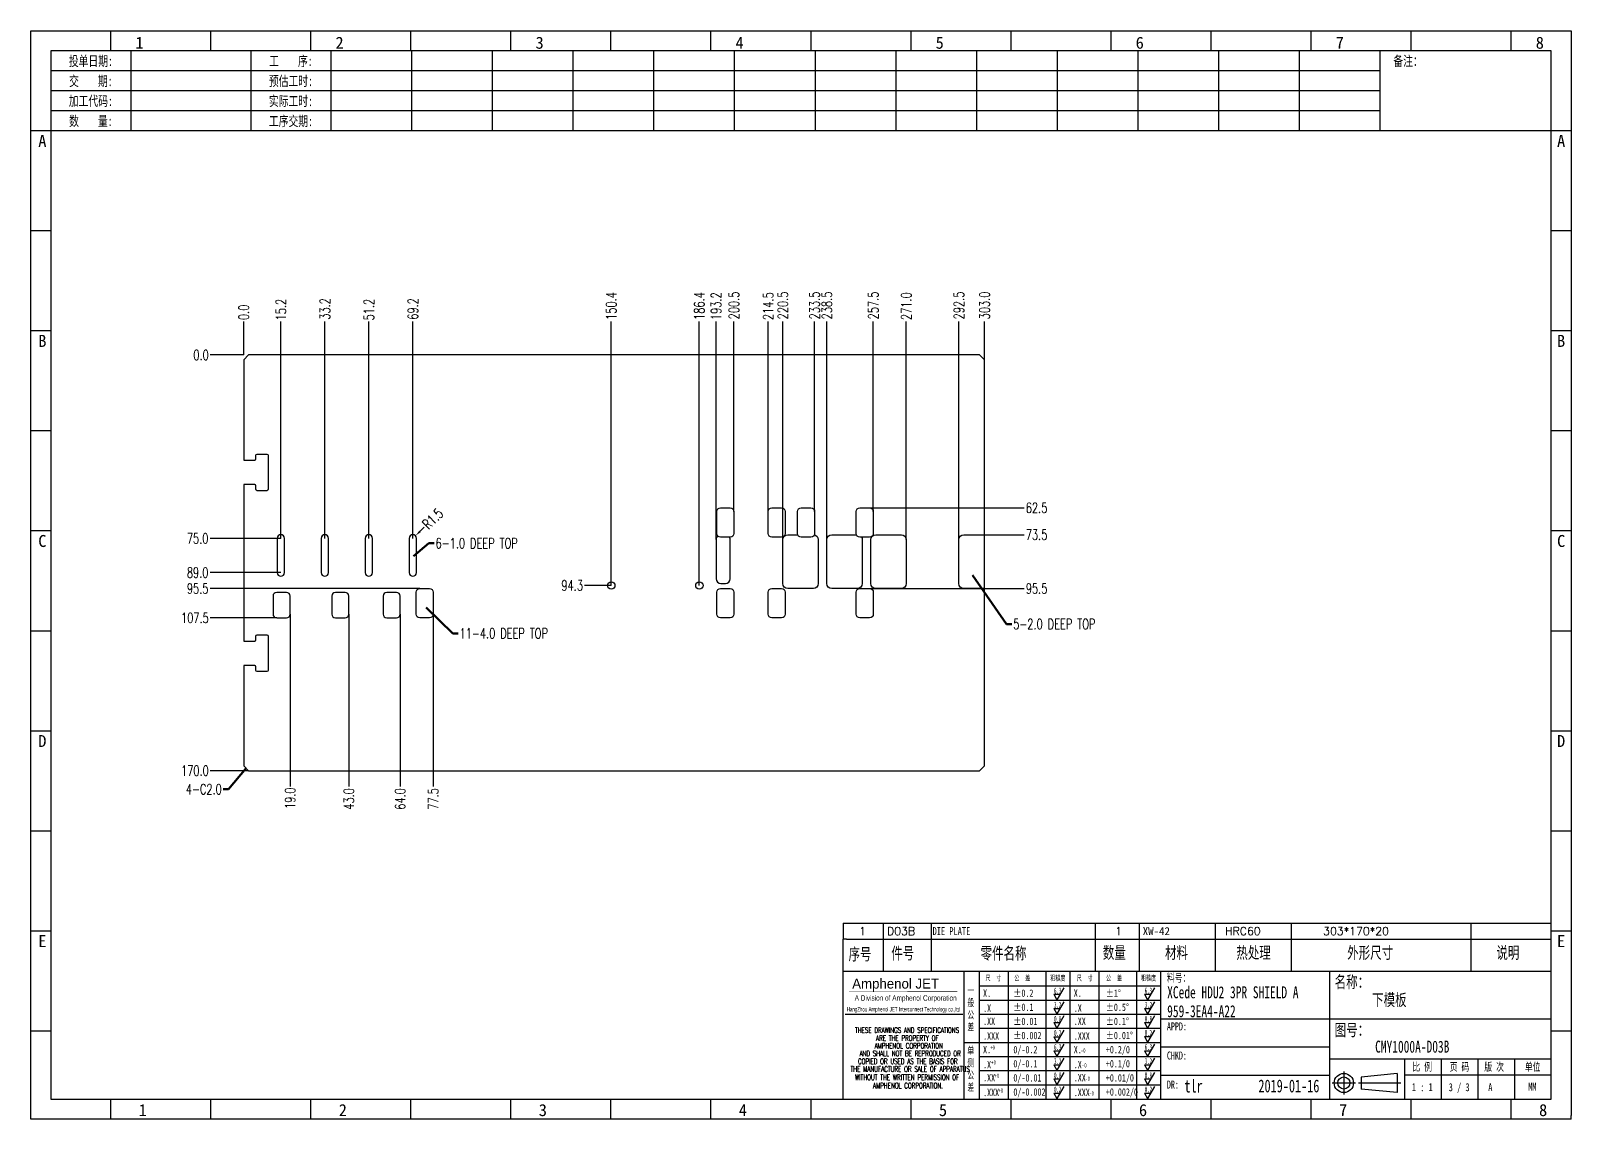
# Model space of a CAD drawing. Header units: millimetres. Extents: x -2852 to 5627, y -2271 to 1849.
# Drawn here: x 4347 to 4977, y -1737 to -1292 of the extents above; entities that cross this region are included whole.
import ezdxf
from ezdxf.enums import TextEntityAlignment as Align

# ---------------------------------------------------------------- set-up
doc = ezdxf.new("R2010")
doc.units = ezdxf.units.MM
doc.header["$PDSIZE"] = 3
for name, color, linetype in [('1', 7, 'Continuous'), ('41', 1, 'Continuous'), ('D031', 217, 'Continuous')]:
    doc.layers.add(name, color=color, linetype=linetype)
doc.styles.add('CH', font='仿宋_GB2312_0.ttf')
doc.styles.add('jet02', font='simplex.shx', dxfattribs={"width": 0.7})
doc.styles.add('SIMPLEX', font='SIMPLEX')
doc.styles.get("Standard").update_dxf_attribs({"font": '仿宋_GB2312_0.ttf', "width": 0.7})
doc.styles.add('TEXTSTYLE_1', font='TRIUMB.TTF')
doc.styles.add('TEXTSTYLE_2', font='TRIUM.TTF')
doc.styles.add('tk', font='', dxfattribs={"width": 0.7})
doc.styles.add('tk 2', font='仿宋_GB2312_0.ttf', dxfattribs={"width": 0.65})
doc.styles.add('tk 4', font='simplex.shx', dxfattribs={"width": 0.65, "bigfont": 'bigfont.shx'})
doc.styles.get('tk').set_extended_font_data('NSimSun')
doc.dimstyles.new('jet02', dxfattribs={"dimtxt": 3.5, "dimasz": 2.1, "dimexe": 1, "dimexo": 0, "dimgap": 0.5, "dimtad": 0, "dimtoh": 1, "dimdec": 3, "dimzin": 9, "dimdsep": 46, "dimtxsty": 'jet02', "dimcen": 0, "dimclrt": 256, "dimazin": 2, "dimtfac": 1, "dimtdec": 3, "dimtofl": 0, "dimtmove": 0, "dimatfit": 1, "dimfxl": 0, "dimarcsym": 0})

# ---------------------------------------------------------------- blocks, each defined once
blk = doc.blocks.new('A3-N')
at = {"layer": '1', "color": 1}
for p, q in [((0, 0), (0, 296.73)), ((0, 296.73), (420, 296.73)), ((21.82, 291.27), (21.82, 296.73)), ((49.09, 291.27), (49.09, 296.73)), ((76.36, 291.27), (76.36, 296.73)), ((103.64, 291.27), (103.64, 296.73)), ((103.64, 291.27), (103.64, 296.73)), ((103.64, 291.27), (103.64, 296.73)), ((130.91, 291.27), (130.91, 296.73)), ((158.18, 291.27), (158.18, 296.73)), ((185.45, 291.27), (185.45, 296.73)), ((212.73, 291.27), (212.73, 296.73)), ((240, 291.27), (240, 296.73)), ((267.27, 291.27), (267.27, 296.73)), ((294.55, 291.27), (294.55, 296.73)), ((321.82, 291.27), (321.82, 296.73)), ((349.09, 291.27), (349.09, 296.73)), ((376.36, 291.27), (376.36, 296.73)), ((403.64, 291.27), (403.64, 296.73)), ((420, 296.73), (420, 1)), ((5.45, 269.45), (0, 269.45)), ((420, 269.45), (414.55, 269.45)), ((5.45, 242.18), (0, 242.18)), ((420, 242.18), (414.55, 242.18)), ((5.45, 214.91), (0, 214.91)), ((420, 214.91), (414.55, 214.91)), ((5.45, 187.64), (0, 187.64)), ((420, 187.64), (414.55, 187.64)), ((5.45, 160.36), (0, 160.36)), ((420, 160.36), (414.55, 160.36)), ((5.45, 133.09), (0, 133.09)), ((420, 133.09), (414.55, 133.09)), ((5.45, 105.82), (0, 105.82)), ((420, 105.82), (414.55, 105.82)), ((5.45, 78.55), (0, 78.55)), ((420, 78.55), (414.55, 78.55)), ((5.45, 51.27), (0, 51.27)), ((420, 51.27), (414.55, 51.27)), ((222.45, 49.09), (221.45, 49.09)), ((221.45, 49.09), (221.45, 40.36)), ((222.45, 49.09), (414.55, 49.09)), ((232.36, 49.09), (232.36, 40.36)), ((245.45, 49.09), (245.45, 40.36)), ((290.18, 49.09), (290.18, 40.36)), ((302.18, 49.09), (302.18, 40.36)), ((322.91, 49.09), (322.91, 40.36)), ((343.64, 49.09), (343.64, 40.36)), ((392.73, 40.36), (392.73, 49.09)), ((258.55, 40.36), (258.55, 5.44)), ((266.45, 40.36), (266.45, 5.44)), ((276.78, 40.36), (276.78, 5.45)), ((291.18, 40.36), (291.18, 5.45)), ((301.51, 40.37), (301.51, 5.46)), ((308.01, 40.36), (308.01, 5.45)), ((354.09, 40.36), (354.09, 5.45)), ((308.01, 32.39), (258.55, 32.39)), ((308.01, 28.54), (258.55, 28.54)), ((414.55, 27.27), (308.01, 27.27)), ((5.45, 24), (0, 24)), ((308.01, 24.69), (258.55, 24.69)), ((420, 24), (414.55, 24)), ((308.01, 16.99), (258.55, 16.99)), ((354.09, 19.63), (308.01, 19.63)), ((308.01, 13.14), (258.55, 13.14)), ((414.55, 16.36), (354.09, 16.36)), ((374.55, 16.36), (374.55, 5.45)), ((384.55, 16.36), (384.55, 5.45)), ((394.55, 16.36), (394.55, 5.45)), ((404.55, 16.36), (404.55, 5.45)), ((308.01, 9.29), (258.55, 9.29)), ((308.01, 11.99), (354.09, 11.99)), ((372.51, 12.49), (362.69, 11.5)), ((362.69, 11.5), (362.69, 8.23)), ((372.51, 12.49), (372.51, 7.25)), ((414.55, 12), (374.55, 12)), ((21.82, 0), (21.82, 5.45)), ((49.09, 0), (49.09, 5.45)), ((76.36, 0), (76.36, 5.45)), ((103.64, 0), (103.64, 5.45)), ((130.91, 0), (130.91, 5.45)), ((158.18, 0), (158.18, 5.45)), ((185.45, 0), (185.45, 5.45)), ((212.73, 0), (212.73, 5.45)), ((240, 0), (240, 5.45)), ((267.27, 0), (267.27, 5.45)), ((294.55, 0), (294.55, 5.45)), ((321.82, 0), (321.82, 5.45)), ((349.09, 0), (349.09, 5.45)), ((372.51, 7.25), (362.69, 8.23)), ((376.36, 0), (376.36, 5.45)), ((403.64, 0), (403.64, 5.45)), ((1, 0), (0, 0)), ((420, 0), (1, 0)), ((420, 0), (420, 1))]:
    blk.add_line(p, q, dxfattribs=at)
at = {"layer": '1'}
for p, q in [((414.55, 278.18), (414.55, 284.73)), ((221.45, 40.36), (221.45, 5.45)), ((221.45, 40.36), (414.55, 40.36)), ((221.45, 40.36), (414.55, 40.36)), ((254.41, 40.36), (254.41, 5.45)), ((283.28, 40.36), (283.28, 5.45)), ((308.01, 36.24), (258.55, 36.24)), ((222.08, 28.67), (254.12, 28.67)), ((308.01, 20.84), (254.41, 20.84))]:
    blk.add_line(p, q, dxfattribs=at)
at = {"layer": '1', "color": 1, "ltscale": 0.05}
for p, q in [((278.93, 34.04), (279.79, 32.56)), ((278.93, 34.04), (280.65, 34.04)), ((281.68, 35.84), (279.79, 32.56)), ((303.66, 34.05), (304.52, 32.56)), ((303.66, 34.05), (305.38, 34.05)), ((306.41, 35.84), (304.52, 32.56)), ((278.93, 30.19), (279.79, 28.71)), ((278.93, 30.19), (280.65, 30.19)), ((281.68, 31.99), (279.79, 28.71)), ((303.66, 30.2), (305.38, 30.2)), ((303.66, 30.2), (304.52, 28.71)), ((306.41, 31.99), (304.52, 28.71)), ((278.93, 26.34), (279.79, 24.86)), ((278.93, 26.34), (280.65, 26.34)), ((281.68, 28.14), (279.79, 24.86)), ((303.66, 26.35), (304.52, 24.86)), ((303.66, 26.35), (305.38, 26.35)), ((306.41, 28.14), (304.52, 24.86)), ((278.93, 22.49), (280.65, 22.49)), ((278.93, 22.49), (279.79, 21.01)), ((281.68, 24.29), (279.79, 21.01)), ((303.66, 22.5), (305.38, 22.5)), ((303.66, 22.5), (304.52, 21.01)), ((306.41, 24.29), (304.52, 21.01)), ((278.93, 18.66), (279.79, 17.17)), ((278.93, 18.66), (280.65, 18.66)), ((281.68, 20.45), (279.79, 17.17)), ((303.66, 18.66), (304.52, 17.18)), ((303.66, 18.66), (305.38, 18.66)), ((306.41, 20.46), (304.52, 17.18)), ((278.93, 14.81), (280.65, 14.81)), ((278.93, 14.81), (279.79, 13.32)), ((281.68, 16.6), (279.79, 13.32)), ((281.68, 12.75), (279.79, 9.47)), ((303.66, 14.81), (305.38, 14.81)), ((303.66, 14.81), (304.52, 13.33)), ((306.41, 16.61), (304.52, 13.33)), ((306.41, 12.76), (304.52, 9.48)), ((278.93, 10.96), (279.79, 9.47)), ((278.93, 10.96), (280.65, 10.96)), ((281.68, 8.9), (279.79, 5.62)), ((303.66, 10.96), (304.52, 9.48)), ((303.66, 10.96), (305.38, 10.96)), ((306.41, 8.91), (304.52, 5.63)), ((278.93, 7.11), (279.79, 5.62)), ((278.93, 7.11), (280.65, 7.11)), ((303.66, 7.11), (305.38, 7.11)), ((303.66, 7.11), (304.52, 5.63))]:
    blk.add_line(p, q, dxfattribs=at)
at = {"layer": '1', "color": 1, "ltscale": 0.1}
for p, q in [((358.01, 13.02), (358.01, 6.71)), ((354.86, 9.87), (361.17, 9.87)), ((362.03, 9.87), (373.54, 9.87))]:
    blk.add_line(p, q, dxfattribs=at)
at = {"layer": '1'}
blk.add_lwpolyline([(221.45, 5.45), (414.55, 5.45), (414.55, 291.27), (5.45, 291.27), (5.45, 5.45), (414.55, 5.45)], dxfattribs=at)
at = {"layer": '1', "color": 7, "linetype": 'Continuous', "const_width": 0.123}
blk.add_lwpolyline([(223.11, 34.74), (252.6, 34.76)], dxfattribs=at)
at = {"layer": '1', "color": 1}
for radius in [2.62, 1.64]:
    blk.add_circle((358.01, 9.87), radius, dxfattribs=at)
at = {"layer": '41'}
for p, q in [((27.27, 291.27), (27.27, 269.45)), ((60, 291.27), (60, 269.45)), ((81.82, 291.27), (81.82, 269.45)), ((103.82, 291.27), (103.82, 269.45)), ((125.82, 291.27), (125.82, 269.45)), ((147.82, 291.27), (147.82, 269.45)), ((169.82, 291.27), (169.82, 269.45)), ((191.82, 291.27), (191.82, 269.45)), ((213.82, 291.27), (213.82, 269.45)), ((235.82, 291.27), (235.82, 269.45)), ((257.82, 291.27), (257.82, 269.45)), ((279.82, 291.27), (279.82, 269.45)), ((301.82, 291.27), (301.82, 269.45)), ((323.82, 291.27), (323.82, 269.45)), ((345.82, 291.27), (345.82, 269.45)), ((367.82, 291.27), (367.82, 269.45)), ((367.82, 285.82), (5.45, 285.82)), ((367.82, 280.36), (5.45, 280.36)), ((367.82, 274.91), (5.45, 274.91)), ((414.55, 269.45), (5.45, 269.45))]:
    blk.add_line(p, q, dxfattribs=at)
at = {"layer": '1', "color": 1}
for s, p in [('1', (29.64, 295.11)), ('2', (84.18, 295.11)), ('3', (138.73, 295.11)), ('4', (193.27, 295.11)), ('5', (247.82, 295.11)), ('6', (302.36, 295.11)), ('7', (356.91, 295.11)), ('8', (411.45, 295.11)), ('1', (30.53, 4.11)), ('2', (85.08, 4.11)), ('3', (139.62, 4.11)), ('4', (194.17, 4.11)), ('5', (248.72, 4.11)), ('6', (303.26, 4.11)), ('7', (357.81, 4.11)), ('8', (412.35, 4.11))]:
    blk.add_text(s, height=3.27, dxfattribs=at).set_placement(p, align=Align.TOP_CENTER)
at = {"layer": '1', "style": 'tk', "width": 0.7}
for s, p in [('投单日期:', (16.36, 288.55)), ('工    序:', (70.91, 288.55)), ('备注：', (375.51, 288.55)), ('交    期:', (16.36, 283.09)), ('预估工时:', (70.91, 283.09)), ('加工代码:', (16.36, 277.64)), ('实际工时:', (70.91, 277.64)), ('数    量:', (16.36, 272.18)), ('工序交期:', (70.91, 272.18))]:
    blk.add_text(s, height=2.727, dxfattribs=at).set_placement(p, align=Align.MIDDLE)
at = {"layer": '1', "color": 1}
for s, p in [('A', (2.04, 268.36)), ('B', (2.04, 213.82)), ('C', (2.04, 159.27)), ('D', (2.04, 104.73)), ('E', (2.04, 50.18))]:
    blk.add_text(s, height=3.27, dxfattribs=at).set_placement(p, align=Align.TOP_LEFT)
for s, p in [('A', (418.37, 268.36)), ('B', (418.37, 213.82)), ('C', (418.37, 159.27)), ('D', (418.37, 104.73)), ('E', (418.37, 50.18))]:
    blk.add_text(s, height=3.27, dxfattribs=at).set_placement(p, align=Align.TOP_RIGHT)
at = {"layer": '1', "color": 1, "style": 'tk 2', "width": 0.7}
for s, height, p in [('序号', 3.273, (222.96, 43.34)), ('件号', 3.273, (234.62, 43.61)), ('零件名称', 3.273, (258.97, 43.61)), ('数量', 3.273, (292.3, 43.78)), ('材料', 3.273, (309.27, 43.78)), ('热处理', 3.273, (328.71, 43.78)), ('外形尺寸', 3.273, (358.94, 43.78)), ('说明', 3.273, (399.61, 43.78)), ('料号：', 2.182, (309.77, 37.46)), ('名称：', 3.273, (355.52, 35.79)), ('图号：', 3.273, (355.52, 22.7)), ('比 例', 2.182, (376.69, 13.18)), ('页 码', 2.182, (386.85, 13.18)), ('版 次', 2.182, (396.31, 13.18)), ('单位', 2.182, (407.35, 13.18))]:
    blk.add_text(s, height=height, dxfattribs=at).set_placement(p)
at = {"layer": '1', "color": 7, "linetype": 'Continuous', "style": 'TEXTSTYLE_1'}
blk.add_text('Amphenol JET', height=2.7, dxfattribs=at).set_placement((223.96, 35.61))
at = {"layer": '1', "color": 7, "linetype": 'Continuous'}
for s, height, style, width, p in [('A Division of Amphenol Corporation', 1.5, 'TEXTSTYLE_2', 0.7, (224.64, 32.29)), ('HangZhou Amphenol JET Interconnect Technology co.,ltd ', 1.2, 'TEXTSTYLE_2', 0.6, (222.47, 29.36)), ('THESE DRAWINGS AND SPECIFICATIONS', 1.5, 'tk 4', 0.6, (224.73, 23.52)), ('ARE THE PROPERTY OF', 1.5, 'tk 4', 0.6, (230.45, 21.35)), ('AND SHALL NOT BE REPRODUCED OR', 1.5, 'tk 4', 0.6, (225.95, 17.17)), ('AMPHENOL CORPORATION', 1.5, 'tk 4', 0.6, (230.04, 19.27)), ('THE MANUFACTURE OR SALE OF APPARATUS', 1.5, 'tk 4', 0.6, (223.5, 12.92)), ('COPIED OR USED AS THE BASIS FOR', 1.5, 'tk 4', 0.6, (225.54, 15.02)), ('WITHOUT THE WRITTEN PERMISSION OF', 1.5, 'tk 4', 0.6, (224.73, 10.67)), ('AMPHENOL CORPORATION.', 1.5, 'tk 4', 0.6, (229.63, 8.4))]:
    blk.add_text(s, height=height, dxfattribs=dict(at, style=style, width=width)).set_placement(p)
at = {"layer": '1', "color": 1, "style": 'tk 2', "width": 0.7}
for s, p in [('X.', (259.64, 34.37)), ('%%P0.2', (267.9, 34.37)), ('X.', (284.37, 34.37)), ('%%P1%%D', (293.12, 34.37)), ('.X', (259.64, 30.28)), ('%%P0.1', (267.9, 30.52)), ('.X', (284.37, 30.28)), ('%%P0.5%%D', (293.12, 30.52)), ('.XX', (259.64, 26.71)), ('%%P0.01', (267.9, 26.67)), ('.XX', (284.37, 26.71)), ('%%P0.1%%D', (293.12, 26.67)), ('.XXX', (259.64, 22.68)), ('%%P0.002', (267.9, 22.82)), ('.XXX', (284.37, 22.68)), ('%%P0.01%%D', (293.12, 22.82)), ('X.', (259.64, 18.97)), ('0/-0.2', (267.9, 18.97)), ('X.', (284.37, 18.97)), ('+0.2/0', (293.12, 18.97)), ('.X', (259.64, 14.88)), ('0/-0.1', (267.9, 15.12)), ('.X', (284.37, 14.88)), ('+0.1/0', (293.12, 15.12)), ('.XX', (259.64, 11.31)), ('0/-0.01', (267.9, 11.27)), ('0/-0.002', (267.9, 7.42)), ('.XX', (284.37, 11.31)), ('+0.01/0', (293.12, 11.27)), ('+0.002/0', (293.12, 7.42)), ('.XXX', (259.64, 7.28)), ('.XXX', (284.37, 7.28))]:
    blk.add_text(s, height=2, dxfattribs=at).set_placement(p, align=Align.MIDDLE_LEFT)
at = {"layer": '1', "color": 1, "ltscale": 0.05, "style": 'tk 2', "width": 0.5}
for s, p in [('6.3', (279.01, 34.26)), ('6.3', (303.74, 34.27)), ('3.2', (279.01, 30.41)), ('3.2', (303.74, 30.42)), ('0.8', (279.01, 26.56)), ('0.8', (303.74, 26.57)), ('0.2', (279.01, 22.71)), ('0.2', (303.74, 22.72)), ('6.3', (279.01, 18.87)), ('6.3', (303.74, 18.88)), ('3.2', (279.01, 15.02)), ('0.8', (279.01, 11.17)), ('3.2', (303.74, 15.03)), ('0.8', (303.74, 11.18)), ('0.2', (279.01, 7.32)), ('0.2', (303.74, 7.33))]:
    blk.add_text(s, height=1.6, dxfattribs=at).set_placement(p)
at = {"layer": '1', "style": 'tk 2', "width": 0.7}
for s, p in [('APPD:', (309.77, 24.21)), ('CHKD:', (309.77, 16.27)), ('DR:', (309.77, 8.35))]:
    blk.add_text(s, height=2.182, dxfattribs=at).set_placement(p)
at = {"layer": '1', "color": 7, "style": 'tk 2', "width": 0.7}
blk.add_text('MM', height=2.182, dxfattribs=at).set_placement((408.31, 7.75))
at = {"layer": '1', "color": 1, "ltscale": 0.05, "char_height": 1.5, "width": 6.3627, "attachment_point": 1, "style": 'tk 2'}
for s, insert in [('尺  寸', (260.31, 39.25)), ('公  差', (268.17, 39.25)), ('粗糙度', (277.98, 39.25)), ('尺  寸', (285.2, 39.25)), ('公  差', (293.18, 39.25)), ('粗糙度', (302.71, 39.26))]:
    blk.add_mtext(s, dxfattribs=dict(at, insert=insert))
at = {"layer": '1', "ltscale": 0.05, "char_height": 2, "width": 2.5195, "attachment_point": 1, "style": 'tk 2'}
for s, insert in [('一般公差', (255.39, 36.11)), ('单侧公差', (255.39, 19.71))]:
    blk.add_mtext(s, dxfattribs=dict(at, insert=insert))
at = {"layer": '1', "color": 1, "ltscale": 0.05, "char_height": 1.2, "width": 5.1396, "attachment_point": 1, "line_spacing_factor": 0.8, "style": 'tk 2'}
for s, insert in [('+0', (261.58, 20.13)), ('-0', (286.31, 19.33)), ('+0', (261.88, 16.09)), ('-0', (286.61, 15.29)), ('+0', (262.79, 12.45)), ('+0', (263.87, 8.44)), ('-0', (287.51, 11.65)), ('-0', (288.59, 7.64))]:
    blk.add_mtext(s, dxfattribs=dict(at, insert=insert))
at = {"layer": '1', "style": 'tk 2', "width": 0.7}
for tag, p in [('PATR-NO1', (309.84, 32.96)), ('TITLE', (365.74, 30.9)), ('PATR-NO2', (309.84, 27.81)), ('DWG-NO:', (366.54, 18.14))]:
    blk.add_attdef(tag, p, '', height=3.27, dxfattribs=at)
at = {"layer": '1', "color": 1, "style": 'tk 2', "width": 0.7}
for tag, p in [('DRAW', (314.55, 7.27)), ('DATE', (334.72, 7.32))]:
    blk.add_attdef(tag, p, '', height=3.49, dxfattribs=at)
at = {"layer": '1', "style": 'tk 2', "width": 0.7}
for tag, p in [('SCALE', (376.55, 8.73)), ('SHEET', (386.6, 8.72)), ('REV', (397.38, 8.73))]:
    blk.add_attdef(tag, text='', height=2.18, dxfattribs=at).set_placement(p, align=Align.MIDDLE_LEFT)
blk = doc.blocks.new('FB3')
at = {"layer": '1', "color": 1}
for p, q in [((0, 4.36), (193.09, 4.36)), ((0, 4.36), (0, 0)), ((10.91, 4.36), (10.91, 0)), ((24, 4.36), (24, 0)), ((68.73, 4.36), (68.73, 0)), ((80.73, 4.36), (80.73, 0)), ((101.45, 4.36), (101.45, 0)), ((122.18, 4.36), (122.18, 0)), ((171.27, 0), (171.27, 4.36))]:
    blk.add_line(p, q, dxfattribs=at)
at = {"layer": '1'}
for tag, style, p in [('ITEM', 'SIMPLEX', (4.36, 2.18)), ('PARTNO', 'SIMPLEX', (12, 2.18)), ('QTY', 'SIMPLEX', (74.18, 2.18)), ('MATL', 'CH', (81.72, 2.18)), ('FINISH', 'SIMPLEX', (104.17, 2.18)), ('SPEC', 'SIMPLEX', (130.91, 2.18)), ('REMARK', 'SIMPLEX', (174.06, 2.18))]:
    blk.add_attdef(tag, text='', height=2.18, dxfattribs=dict(at, style=style)).set_placement(p, align=Align.MIDDLE_LEFT)
at = {"layer": '1', "style": 'tk', "width": 0.7}
blk.add_attdef('DIE', text='', height=2.18, dxfattribs=at).set_placement((24.43, 2.18), align=Align.MIDDLE_LEFT)
blk = doc.blocks.new('*D4945')
at = {"layer": '41', "ltscale": 0.05}
blk.add_line((1633.95, 1806.85), (1620.2, 1806.85), dxfattribs=at)
at = {"layer": 'Defpoints', "color": 0, "ltscale": 0.05}
for p in [(1620.2, 1806.85), (1633.95, 1806.85), (1633.95, 1806.85)]:
    blk.add_point(p, dxfattribs=at)
at = {"layer": '41', "ltscale": 0.05, "insert": (1616.52, 1806.85), "char_height": 4.2, "attachment_point": 5, "style": 'jet02'}
blk.add_mtext('0.0', dxfattribs=at)
blk = doc.blocks.new('*D4946')
at = {"layer": '41', "ltscale": 0.05}
blk.add_line((1635.95, 1636.85), (1620.2, 1636.85), dxfattribs=at)
at = {"layer": 'Defpoints', "color": 0, "ltscale": 0.05}
for p in [(1633.95, 1806.85), (1620.2, 1636.85), (1635.95, 1636.85)]:
    blk.add_point(p, dxfattribs=at)
at = {"layer": '41', "ltscale": 0.05, "insert": (1614, 1636.85), "char_height": 4.2, "attachment_point": 5, "style": 'jet02'}
blk.add_mtext('170.0', dxfattribs=at)
blk = doc.blocks.new('*D4947')
at = {"layer": '41', "ltscale": 0.05}
blk.add_line((1633.95, 1806.85), (1633.95, 1820.6), dxfattribs=at)
at = {"layer": 'Defpoints', "color": 0, "ltscale": 0.05}
for p in [(1633.95, 1820.6), (1633.95, 1806.85), (1633.95, 1806.85)]:
    blk.add_point(p, dxfattribs=at)
at = {"layer": '41', "ltscale": 0.05, "insert": (1633.95, 1824.28), "char_height": 4.2, "attachment_point": 5, "rotation": 90, "style": 'jet02'}
blk.add_mtext('0.0', dxfattribs=at)
blk = doc.blocks.new('*D4948')
at = {"layer": '41', "ltscale": 0.05}
blk.add_line((1936.95, 1804.85), (1936.95, 1820.6), dxfattribs=at)
at = {"layer": 'Defpoints', "color": 0, "ltscale": 0.05}
for p in [(1936.95, 1820.6), (1633.95, 1806.85), (1936.95, 1804.85)]:
    blk.add_point(p, dxfattribs=at)
at = {"layer": '41', "ltscale": 0.05, "insert": (1936.95, 1827.08), "char_height": 4.2, "attachment_point": 5, "rotation": 90, "style": 'jet02'}
blk.add_mtext('303.0', dxfattribs=at)
blk = doc.blocks.new('*D4949')
at = {"layer": '41', "ltscale": 0.05}
blk.add_line((1649.15, 1731.85), (1649.15, 1820.6), dxfattribs=at)
at = {"layer": 'Defpoints', "color": 0, "ltscale": 0.05}
for p in [(1649.15, 1820.6), (1633.95, 1806.85), (1649.15, 1731.85)]:
    blk.add_point(p, dxfattribs=at)
at = {"layer": '41', "ltscale": 0.05, "insert": (1649.15, 1825.4), "char_height": 4.2, "attachment_point": 5, "rotation": 90, "style": 'jet02'}
blk.add_mtext('15.2', dxfattribs=at)
blk = doc.blocks.new('*D4950')
at = {"layer": '41', "ltscale": 0.05}
blk.add_line((1667.15, 1731.85), (1667.15, 1820.6), dxfattribs=at)
at = {"layer": 'Defpoints', "color": 0, "ltscale": 0.05}
for p in [(1667.15, 1820.6), (1633.95, 1806.85), (1667.15, 1731.85)]:
    blk.add_point(p, dxfattribs=at)
at = {"layer": '41', "ltscale": 0.05, "insert": (1667.15, 1825.68), "char_height": 4.2, "attachment_point": 5, "rotation": 90, "style": 'jet02'}
blk.add_mtext('33.2', dxfattribs=at)
blk = doc.blocks.new('*D4951')
at = {"layer": '41', "ltscale": 0.05}
blk.add_line((1685.15, 1731.85), (1685.15, 1820.6), dxfattribs=at)
at = {"layer": 'Defpoints', "color": 0, "ltscale": 0.05}
for p in [(1685.15, 1820.6), (1633.95, 1806.85), (1685.15, 1731.85)]:
    blk.add_point(p, dxfattribs=at)
at = {"layer": '41', "ltscale": 0.05, "insert": (1685.15, 1825.4), "char_height": 4.2, "attachment_point": 5, "rotation": 90, "style": 'jet02'}
blk.add_mtext('51.2', dxfattribs=at)
blk = doc.blocks.new('*D4952')
at = {"layer": '41', "ltscale": 0.05}
blk.add_line((1703.15, 1731.85), (1703.15, 1820.6), dxfattribs=at)
at = {"layer": 'Defpoints', "color": 0, "ltscale": 0.05}
for p in [(1703.15, 1820.6), (1633.95, 1806.85), (1703.15, 1731.85)]:
    blk.add_point(p, dxfattribs=at)
at = {"layer": '41', "ltscale": 0.05, "insert": (1703.15, 1825.68), "char_height": 4.2, "attachment_point": 5, "rotation": 90, "style": 'jet02'}
blk.add_mtext('69.2', dxfattribs=at)
blk = doc.blocks.new('*D4953')
at = {"layer": '41', "ltscale": 0.05}
blk.add_line((1784.3, 1712.6), (1784.3, 1820.6), dxfattribs=at)
at = {"layer": 'Defpoints', "color": 0, "ltscale": 0.05}
for p in [(1784.3, 1820.6), (1633.95, 1806.85), (1784.3, 1712.6)]:
    blk.add_point(p, dxfattribs=at)
at = {"layer": '41', "ltscale": 0.05, "insert": (1784.3, 1826.87), "char_height": 4.2, "attachment_point": 5, "rotation": 90, "style": 'jet02'}
blk.add_mtext('150.4', dxfattribs=at)
blk = doc.blocks.new('*D4954')
at = {"layer": '41', "ltscale": 0.05}
blk.add_line((1820.3, 1712.6), (1820.3, 1820.6), dxfattribs=at)
at = {"layer": 'Defpoints', "color": 0, "ltscale": 0.05}
for p in [(1820.3, 1820.6), (1633.95, 1806.85), (1820.3, 1712.6)]:
    blk.add_point(p, dxfattribs=at)
at = {"layer": '41', "ltscale": 0.05, "insert": (1820.3, 1826.87), "char_height": 4.2, "attachment_point": 5, "rotation": 90, "style": 'jet02'}
blk.add_mtext('186.4', dxfattribs=at)
blk = doc.blocks.new('*D4955')
at = {"layer": '41', "ltscale": 0.05}
blk.add_line((1834.45, 1742.85), (1834.45, 1820.6), dxfattribs=at)
at = {"layer": 'Defpoints', "color": 0, "ltscale": 0.05}
for p in [(1834.45, 1820.6), (1633.95, 1806.85), (1834.45, 1742.85)]:
    blk.add_point(p, dxfattribs=at)
at = {"layer": '41', "ltscale": 0.05, "insert": (1834.45, 1827.08), "char_height": 4.2, "attachment_point": 5, "rotation": 90, "style": 'jet02'}
blk.add_mtext('200.5', dxfattribs=at)
blk = doc.blocks.new('*D4956')
at = {"layer": '41', "ltscale": 0.05}
blk.add_line((1848.45, 1742.85), (1848.45, 1820.6), dxfattribs=at)
at = {"layer": 'Defpoints', "color": 0, "ltscale": 0.05}
for p in [(1848.45, 1820.6), (1633.95, 1806.85), (1848.45, 1742.85)]:
    blk.add_point(p, dxfattribs=at)
at = {"layer": '41', "ltscale": 0.05, "insert": (1848.45, 1826.8), "char_height": 4.2, "attachment_point": 5, "rotation": 90, "style": 'jet02'}
blk.add_mtext('214.5', dxfattribs=at)
blk = doc.blocks.new('*D4957')
at = {"layer": '41', "ltscale": 0.05}
blk.add_line((1867.45, 1742.85), (1867.45, 1820.6), dxfattribs=at)
at = {"layer": 'Defpoints', "color": 0, "ltscale": 0.05}
for p in [(1867.45, 1820.6), (1633.95, 1806.85), (1867.45, 1742.85)]:
    blk.add_point(p, dxfattribs=at)
at = {"layer": '41', "ltscale": 0.05, "insert": (1867.45, 1827.08), "char_height": 4.2, "attachment_point": 5, "rotation": 90, "style": 'jet02'}
blk.add_mtext('233.5', dxfattribs=at)
blk = doc.blocks.new('*D4958')
at = {"layer": '41', "ltscale": 0.05}
blk.add_line((1891.45, 1742.85), (1891.45, 1820.6), dxfattribs=at)
at = {"layer": 'Defpoints', "color": 0, "ltscale": 0.05}
for p in [(1891.45, 1820.6), (1633.95, 1806.85), (1891.45, 1742.85)]:
    blk.add_point(p, dxfattribs=at)
at = {"layer": '41', "ltscale": 0.05, "insert": (1891.45, 1827.08), "char_height": 4.2, "attachment_point": 5, "rotation": 90, "style": 'jet02'}
blk.add_mtext('257.5', dxfattribs=at)
blk = doc.blocks.new('*D4959')
at = {"layer": '41', "ltscale": 0.05}
blk.add_line((1926.45, 1731.35), (1926.45, 1820.6), dxfattribs=at)
at = {"layer": 'Defpoints', "color": 0, "ltscale": 0.05}
for p in [(1926.45, 1820.6), (1633.95, 1806.85), (1926.45, 1731.35)]:
    blk.add_point(p, dxfattribs=at)
at = {"layer": '41', "ltscale": 0.05, "insert": (1926.45, 1827.08), "char_height": 4.2, "attachment_point": 5, "rotation": 90, "style": 'jet02'}
blk.add_mtext('292.5', dxfattribs=at)
blk = doc.blocks.new('*D4960')
at = {"layer": '41', "ltscale": 0.05}
blk.add_line((1904.95, 1731.35), (1904.95, 1820.6), dxfattribs=at)
at = {"layer": 'Defpoints', "color": 0, "ltscale": 0.05}
for p in [(1904.95, 1820.6), (1633.95, 1806.85), (1904.95, 1731.35)]:
    blk.add_point(p, dxfattribs=at)
at = {"layer": '41', "ltscale": 0.05, "insert": (1904.95, 1826.8), "char_height": 4.2, "attachment_point": 5, "rotation": 90, "style": 'jet02'}
blk.add_mtext('271.0', dxfattribs=at)
blk = doc.blocks.new('*D4961')
at = {"layer": '41', "ltscale": 0.05}
blk.add_line((1872.45, 1731.35), (1872.45, 1820.6), dxfattribs=at)
at = {"layer": 'Defpoints', "color": 0, "ltscale": 0.05}
for p in [(1872.45, 1820.6), (1633.95, 1806.85), (1872.45, 1731.35)]:
    blk.add_point(p, dxfattribs=at)
at = {"layer": '41', "ltscale": 0.05, "insert": (1872.45, 1827.08), "char_height": 4.2, "attachment_point": 5, "rotation": 90, "style": 'jet02'}
blk.add_mtext('238.5', dxfattribs=at)
blk = doc.blocks.new('*D4962')
at = {"layer": '41', "ltscale": 0.05}
blk.add_line((1854.45, 1731.35), (1854.45, 1820.6), dxfattribs=at)
at = {"layer": 'Defpoints', "color": 0, "ltscale": 0.05}
for p in [(1854.45, 1820.6), (1633.95, 1806.85), (1854.45, 1731.35)]:
    blk.add_point(p, dxfattribs=at)
at = {"layer": '41', "ltscale": 0.05, "insert": (1854.45, 1827.08), "char_height": 4.2, "attachment_point": 5, "rotation": 90, "style": 'jet02'}
blk.add_mtext('220.5', dxfattribs=at)
blk = doc.blocks.new('*D4963')
at = {"layer": '41', "ltscale": 0.05}
blk.add_line((1827.15, 1731.35), (1827.15, 1820.6), dxfattribs=at)
at = {"layer": 'Defpoints', "color": 0, "ltscale": 0.05}
for p in [(1827.15, 1820.6), (1633.95, 1806.85), (1827.15, 1731.35)]:
    blk.add_point(p, dxfattribs=at)
at = {"layer": '41', "ltscale": 0.05, "insert": (1827.15, 1826.8), "char_height": 4.2, "attachment_point": 5, "rotation": 90, "style": 'jet02'}
blk.add_mtext('193.2', dxfattribs=at)
blk = doc.blocks.new('*D4964')
at = {"layer": '41', "ltscale": 0.05}
blk.add_line((1652.95, 1700.85), (1652.95, 1630.38), dxfattribs=at)
at = {"layer": 'Defpoints', "color": 0, "ltscale": 0.05}
for p in [(1633.95, 1806.85), (1652.95, 1700.85), (1652.95, 1630.38)]:
    blk.add_point(p, dxfattribs=at)
at = {"layer": '41', "ltscale": 0.05, "insert": (1652.95, 1625.58), "char_height": 4.2, "attachment_point": 5, "rotation": 90, "style": 'jet02'}
blk.add_mtext('19.0', dxfattribs=at)
blk = doc.blocks.new('*D4965')
at = {"layer": '41', "ltscale": 0.05}
blk.add_line((1676.95, 1700.85), (1676.95, 1630.38), dxfattribs=at)
at = {"layer": 'Defpoints', "color": 0, "ltscale": 0.05}
for p in [(1633.95, 1806.85), (1676.95, 1700.85), (1676.95, 1630.38)]:
    blk.add_point(p, dxfattribs=at)
at = {"layer": '41', "ltscale": 0.05, "insert": (1676.95, 1625.3), "char_height": 4.2, "attachment_point": 5, "rotation": 90, "style": 'jet02'}
blk.add_mtext('43.0', dxfattribs=at)
blk = doc.blocks.new('*D4966')
at = {"layer": '41', "ltscale": 0.05}
blk.add_line((1697.95, 1700.85), (1697.95, 1630.38), dxfattribs=at)
at = {"layer": 'Defpoints', "color": 0, "ltscale": 0.05}
for p in [(1633.95, 1806.85), (1697.95, 1700.85), (1697.95, 1630.38)]:
    blk.add_point(p, dxfattribs=at)
at = {"layer": '41', "ltscale": 0.05, "insert": (1697.95, 1625.3), "char_height": 4.2, "attachment_point": 5, "rotation": 90, "style": 'jet02'}
blk.add_mtext('64.0', dxfattribs=at)
blk = doc.blocks.new('*D4967')
at = {"layer": '41', "ltscale": 0.05}
blk.add_line((1711.45, 1700.85), (1711.45, 1630.38), dxfattribs=at)
at = {"layer": 'Defpoints', "color": 0, "ltscale": 0.05}
for p in [(1633.95, 1806.85), (1711.45, 1700.85), (1711.45, 1630.38)]:
    blk.add_point(p, dxfattribs=at)
at = {"layer": '41', "ltscale": 0.05, "insert": (1711.45, 1625.3), "char_height": 4.2, "attachment_point": 5, "rotation": 90, "style": 'jet02'}
blk.add_mtext('77.5', dxfattribs=at)
blk = doc.blocks.new('*D4968')
at = {"layer": '41', "ltscale": 0.05}
blk.add_line((1706.02, 1734.67), (1707.82, 1736.44), dxfattribs=at)
blk.add_solid([(1705.72, 1734.97), (1706.31, 1734.37), (1704.22, 1732.91)], dxfattribs=at)
at = {"layer": 'Defpoints', "color": 0, "ltscale": 0.05}
for p in [(1704.22, 1732.91), (1703.15, 1731.85)]:
    blk.add_point(p, dxfattribs=at)
at = {"layer": '41', "ltscale": 0.05, "insert": (1711.29, 1739.86), "char_height": 4.2, "attachment_point": 5, "rotation": 44.54084, "style": 'jet02'}
blk.add_mtext('R1.5', dxfattribs=at)
blk = doc.blocks.new('*D4969')
at = {"layer": '41', "ltscale": 0.05}
blk.add_line((1649.15, 1731.85), (1620.2, 1731.85), dxfattribs=at)
at = {"layer": 'Defpoints', "color": 0, "ltscale": 0.05}
for p in [(1633.95, 1806.85), (1620.2, 1731.85), (1649.15, 1731.85)]:
    blk.add_point(p, dxfattribs=at)
at = {"layer": '41', "ltscale": 0.05, "insert": (1615.12, 1731.85), "char_height": 4.2, "attachment_point": 5, "style": 'jet02'}
blk.add_mtext('75.0', dxfattribs=at)
blk = doc.blocks.new('*D4970')
at = {"layer": '41', "ltscale": 0.05}
blk.add_line((1647.45, 1699.35), (1620.2, 1699.35), dxfattribs=at)
at = {"layer": 'Defpoints', "color": 0, "ltscale": 0.05}
for p in [(1633.95, 1806.85), (1620.2, 1699.35), (1647.45, 1699.35)]:
    blk.add_point(p, dxfattribs=at)
at = {"layer": '41', "ltscale": 0.05, "insert": (1614, 1699.35), "char_height": 4.2, "attachment_point": 5, "style": 'jet02'}
blk.add_mtext('107.5', dxfattribs=at)
blk = doc.blocks.new('*D4971')
at = {"layer": '41', "ltscale": 0.05}
blk.add_line((1705.95, 1711.35), (1620.2, 1711.35), dxfattribs=at)
at = {"layer": 'Defpoints', "color": 0, "ltscale": 0.05}
for p in [(1633.95, 1806.85), (1620.2, 1711.35), (1705.95, 1711.35)]:
    blk.add_point(p, dxfattribs=at)
at = {"layer": '41', "ltscale": 0.05, "insert": (1615.12, 1711.35), "char_height": 4.2, "attachment_point": 5, "style": 'jet02'}
blk.add_mtext('95.5', dxfattribs=at)
blk = doc.blocks.new('*D4972')
at = {"layer": '41', "ltscale": 0.05}
blk.add_line((1649.15, 1717.85), (1620.2, 1717.85), dxfattribs=at)
at = {"layer": 'Defpoints', "color": 0, "ltscale": 0.05}
for p in [(1633.95, 1806.85), (1620.2, 1717.85), (1649.15, 1717.85)]:
    blk.add_point(p, dxfattribs=at)
at = {"layer": '41', "ltscale": 0.05, "insert": (1615.12, 1717.85), "char_height": 4.2, "attachment_point": 5, "style": 'jet02'}
blk.add_mtext('89.0', dxfattribs=at)
blk = doc.blocks.new('*D4973')
at = {"layer": '41', "ltscale": 0.05}
blk.add_line((1784.3, 1712.6), (1773.38, 1712.6), dxfattribs=at)
at = {"layer": 'Defpoints', "color": 0, "ltscale": 0.05}
for p in [(1633.95, 1806.85), (1773.38, 1712.6), (1784.3, 1712.6)]:
    blk.add_point(p, dxfattribs=at)
at = {"layer": '41', "ltscale": 0.05, "insert": (1768.3, 1712.6), "char_height": 4.2, "attachment_point": 5, "style": 'jet02'}
blk.add_mtext('94.3', dxfattribs=at)
blk = doc.blocks.new('*D4974')
at = {"layer": '41', "ltscale": 0.05}
blk.add_line((1889.95, 1744.35), (1953.14, 1744.35), dxfattribs=at)
at = {"layer": 'Defpoints', "color": 0, "ltscale": 0.05}
for p in [(1633.95, 1806.85), (1889.95, 1744.35), (1953.14, 1744.35)]:
    blk.add_point(p, dxfattribs=at)
at = {"layer": '41', "ltscale": 0.05, "insert": (1958.22, 1744.35), "char_height": 4.2, "attachment_point": 5, "style": 'jet02'}
blk.add_mtext('62.5', dxfattribs=at)
blk = doc.blocks.new('*D4975')
at = {"layer": '41', "ltscale": 0.05}
blk.add_line((1936.95, 1733.35), (1953.14, 1733.35), dxfattribs=at)
at = {"layer": 'Defpoints', "color": 0, "ltscale": 0.05}
for p in [(1633.95, 1806.85), (1936.95, 1733.35), (1953.14, 1733.35)]:
    blk.add_point(p, dxfattribs=at)
at = {"layer": '41', "ltscale": 0.05, "insert": (1958.22, 1733.35), "char_height": 4.2, "attachment_point": 5, "style": 'jet02'}
blk.add_mtext('73.5', dxfattribs=at)
blk = doc.blocks.new('*D4976')
at = {"layer": '41', "ltscale": 0.05}
blk.add_line((1889.95, 1711.35), (1953.14, 1711.35), dxfattribs=at)
at = {"layer": 'Defpoints', "color": 0, "ltscale": 0.05}
for p in [(1633.95, 1806.85), (1889.95, 1711.35), (1953.14, 1711.35)]:
    blk.add_point(p, dxfattribs=at)
at = {"layer": '41', "ltscale": 0.05, "insert": (1958.22, 1711.35), "char_height": 4.2, "attachment_point": 5, "style": 'jet02'}
blk.add_mtext('95.5', dxfattribs=at)

msp = doc.modelspace()

# ---------------------------------------------------------------- linework, layer by layer
at = {"layer": '1', "ltscale": 0.05}
msp.add_lwpolyline([(4433.809, -1541.1608), (4438.309, -1541.1608, 0.41421356), (4438.809, -1540.6608), (4438.809, -1539.1608, -0.41421356), (4439.309, -1538.6608), (4443.309, -1538.6608, -0.41421356), (4443.809, -1539.1608), (4443.809, -1553.1608, -0.41421356), (4443.309, -1553.6608), (4439.309, -1553.6608, -0.41421356), (4438.809, -1553.1608), (4438.809, -1551.6608, 0.41421356), (4438.309, -1551.1608), (4433.809, -1551.1608), (4433.809, -1551.1608), (4433.809, -1592.1608), (4435.809, -1594.1608), (4734.809, -1594.1608), (4736.809, -1592.1608), (4736.809, -1426.1608), (4734.809, -1424.1608), (4435.809, -1424.1608), (4433.809, -1426.1608), (4433.809, -1467.1608), (4433.809, -1467.1608), (4438.309, -1467.1608, 0.41421356), (4438.809, -1466.6608), (4438.809, -1465.1608, -0.41421356), (4439.309, -1464.6608), (4443.309, -1464.6608, -0.41421356), (4443.809, -1465.1608), (4443.809, -1479.1608, -0.41421356), (4443.309, -1479.6608), (4439.309, -1479.6608, -0.41421356), (4438.809, -1479.1608), (4438.809, -1477.6608, 0.41421356), (4438.309, -1477.1608), (4433.809, -1477.1608)], format="xyb", close=True, dxfattribs=at)
at = {"layer": 'D031'}
for points in [[(4627.309, -1497.1608), (4627.309, -1488.1608, -0.41421356), (4628.809, -1486.6608), (4632.809, -1486.6608, -0.41421356), (4634.309, -1488.1608), (4634.309, -1497.1608, -0.41421356), (4632.809, -1498.6608), (4628.809, -1498.6608, -0.41421356)], [(4648.309, -1497.1608), (4648.309, -1488.1608, -0.41421356), (4649.809, -1486.6608), (4653.809, -1486.6608, -0.41421356), (4655.309, -1488.1608), (4655.309, -1497.1608, -0.41421356), (4653.809, -1498.6608), (4649.809, -1498.6608, -0.41421356)], [(4660.309, -1497.1608), (4660.309, -1488.1608, -0.41421356), (4661.809, -1486.6608), (4665.809, -1486.6608, -0.41421356), (4667.309, -1488.1608), (4667.309, -1497.1608, -0.41421356), (4665.809, -1498.6608), (4661.809, -1498.6608, -0.41421356)], [(4684.309, -1497.1608), (4684.309, -1488.1608, -0.41421356), (4685.809, -1486.6608), (4689.809, -1486.6608, -0.41421356), (4691.309, -1488.1608), (4691.309, -1497.1608, -0.41421356), (4689.809, -1498.6608), (4685.809, -1498.6608, -0.41421356)], [(4445.809, -1522.7608), (4445.809, -1530.1608, 0.41421356), (4447.309, -1531.6608), (4451.309, -1531.6608, 0.41421356), (4452.809, -1530.1608), (4452.809, -1522.7608, 0.41421356), (4451.309, -1521.2608), (4447.309, -1521.2608, 0.41421356)], [(4469.809, -1522.7608), (4469.809, -1530.1608, 0.41421356), (4471.309, -1531.6608), (4475.309, -1531.6608, 0.41421356), (4476.809, -1530.1608), (4476.809, -1522.7608, 0.41421356), (4475.309, -1521.2608), (4471.309, -1521.2608, 0.41421356)], [(4490.809, -1522.7608), (4490.809, -1530.1608, 0.41421356), (4492.309, -1531.6608), (4496.309, -1531.6608, 0.41421356), (4497.809, -1530.1608), (4497.809, -1522.7608, 0.41421356), (4496.309, -1521.2608), (4492.309, -1521.2608, 0.41421356)], [(4511.309, -1521.1608), (4511.309, -1530.1608, -0.41421356), (4509.809, -1531.6608), (4505.809, -1531.6608, -0.41421356), (4504.309, -1530.1608), (4504.309, -1521.1608, -0.41421356), (4505.809, -1519.6608), (4509.809, -1519.6608, -0.41421356)], [(4634.309, -1521.1608), (4634.309, -1530.1608, -0.41421356), (4632.809, -1531.6608), (4628.809, -1531.6608, -0.41421356), (4627.309, -1530.1608), (4627.309, -1521.1608, -0.41421356), (4628.809, -1519.6608), (4632.809, -1519.6608, -0.41421356)], [(4655.309, -1521.1608), (4655.309, -1530.1608, -0.41421356), (4653.809, -1531.6608), (4649.809, -1531.6608, -0.41421356), (4648.309, -1530.1608), (4648.309, -1521.1608, -0.41421356), (4649.809, -1519.6608), (4653.809, -1519.6608, -0.41421356)], [(4691.309, -1521.1608), (4691.309, -1530.1608, -0.41421356), (4689.809, -1531.6608), (4685.809, -1531.6608, -0.41421356), (4684.309, -1530.1608), (4684.309, -1521.1608, -0.41421356), (4685.809, -1519.6608), (4689.809, -1519.6608, -0.41421356)]]:
    msp.add_lwpolyline(points, format="xyb", close=True, dxfattribs=at)
at = {"layer": 'D031', "color": 3, "ltscale": 0.05}
for points in [[(4450.509, -1513.1608), (4450.509, -1499.1608, 1), (4447.509, -1499.1608), (4447.509, -1513.1608, 1)], [(4468.509, -1513.1608), (4468.509, -1499.1608, 1), (4465.509, -1499.1608), (4465.509, -1513.1608, 1)], [(4486.509, -1513.1608), (4486.509, -1499.1608, 1), (4483.509, -1499.1608), (4483.509, -1513.1608, 1)], [(4504.509, -1513.1608), (4504.509, -1499.1608, 1), (4501.509, -1499.1608), (4501.509, -1513.1608, 1)]]:
    msp.add_lwpolyline(points, format="xyb", close=True, dxfattribs=at)
at = {"layer": 'D031', "color": 2}
msp.add_lwpolyline([(4627.6888, -1498.1585, 0.21572294), (4627.009, -1499.6608), (4627.009, -1515.6608, 0.41421356), (4629.009, -1517.6608), (4630.809, -1517.6608, 0.41421356), (4632.809, -1515.6608), (4632.809, -1499.6608, 0.1316525), (4632.5411, -1498.6608, 0.1316525)], format="xyb", dxfattribs=at)
at = {"layer": 'D031', "color": 2, "ltscale": 0.05}
for points in [[(4667.2083, -1497.7011, -0.35649114), (4668.809, -1499.6608), (4668.809, -1517.6608, -0.41421356), (4666.809, -1519.6608), (4656.309, -1519.6608, -0.41421356), (4654.309, -1517.6608), (4654.309, -1499.6608, -0.41421356), (4656.309, -1497.6608), (4660.3948, -1497.6608)], [(4686.5411, -1498.6608, -0.1316525), (4686.809, -1499.6608), (4686.809, -1517.6608, -0.41421356), (4684.809, -1519.6608), (4674.309, -1519.6608, -0.41421356), (4672.309, -1517.6608), (4672.309, -1499.6608, -0.41421356), (4674.309, -1497.6608), (4684.3948, -1497.6608)], [(4736.809, -1519.6608), (4728.309, -1519.6608, -0.41421356), (4726.309, -1517.6608), (4726.309, -1499.6608, -0.41421356), (4728.309, -1497.6608), (4736.809, -1497.6608)]]:
    msp.add_lwpolyline(points, format="xyb", dxfattribs=at)
msp.add_lwpolyline([(4692.309, -1497.6608), (4702.809, -1497.6608, -0.41421356), (4704.809, -1499.6608), (4704.809, -1517.6608, -0.41421356), (4702.809, -1519.6608), (4692.309, -1519.6608, -0.41421356), (4690.309, -1517.6608), (4690.309, -1499.6608, -0.41421356)], format="xyb", close=True, dxfattribs=at)
at = {"layer": 'D031', "color": 3, "ltscale": 0.05}
for centre in [(4584.159, -1518.4108), (4620.159, -1518.4108)]:
    msp.add_circle(centre, 1.5, dxfattribs=at)

# ---------------------------------------------------------------- block references
at = {"layer": '1', "ltscale": 0.05, "xscale": 1.5, "yscale": 1.5, "zscale": 1.5}
for name, p, values in [('A3-N', (4346.7373, -1736.6859), {'DWG-NO:': 'CMY1000A-D03B', 'TITLE': '下模板', 'REV': 'A', 'SHEET': '3 / 3', 'DRAW': 'tlr', 'DATE': '2019-01-16', 'PATR-NO1': 'XCede HDU2 3PR SHIELD A', 'PATR-NO2': '959-3EA4-A22', 'SCALE': '1 : 1'}), ('FB3', (4678.9191, -1663.0495), {'PARTNO': 'D03B', 'ITEM': '1', 'DIE': 'DIE PLATE', 'QTY': '1', 'MATL': 'XW-42', 'FINISH': 'HRC60', 'SPEC': '303*170*20'})]:
    msp.add_blockref(name, p, dxfattribs=at).add_auto_attribs(values)

# ---------------------------------------------------------------- texts
at = {"layer": '41', "color": 3, "ltscale": 0.05, "insert": (4512.2481, -1501.1601), "char_height": 4.2, "attachment_point": 4, "style": 'jet02'}
msp.add_mtext('6-1.0 DEEP TOP', dxfattribs=at)
at = {"layer": '41', "ltscale": 0.05, "char_height": 4.2, "style": 'jet02'}
for s, insert, attachment_point in [('11-4.0 DEEP TOP', (4522.0937, -1538.002), 4), ('4-C2.0', (4424.8507, -1601.7503), 6)]:
    msp.add_mtext(s, dxfattribs=dict(at, insert=insert, attachment_point=attachment_point))
at = {"layer": '41', "color": 2, "ltscale": 0.05, "insert": (4748.5022, -1534.193), "char_height": 4.2, "attachment_point": 4, "style": 'jet02'}
msp.add_mtext('5-2.0 DEEP TOP', dxfattribs=at)

# ---------------------------------------------------------------- dimensions: what is measured, and where the dimension line sits
at = {"layer": '41', "ltscale": 0.05}
for feature_location, offset, dtype, origin, picture, middle, set_off in [((4736.809, -1426.1608), (0, 15.7502), 1, (4433.809, -1424.1608), '*D4948', (4736.809, -1403.9306), (2799.8548, -3231.0141)), ((4634.309, -1488.1608), (0, 77.7502), 1, (4433.809, -1424.1608), '*D4955', (4634.309, -1403.9306), (2799.8548, -3231.0141)), ((4667.309, -1488.1608), (0, 77.7502), 1, (4433.809, -1424.1608), '*D4957', (4667.309, -1403.9306), (2799.8548, -3231.0141)), ((4691.309, -1488.1608), (0, 77.7502), 1, (4433.809, -1424.1608), '*D4958', (4691.309, -1403.9306), (2799.8548, -3231.0141)), ((4726.309, -1499.6608), (0, 89.2502), 1, (4433.809, -1424.1608), '*D4959', (4726.309, -1403.9306), (2799.8548, -3231.0141)), ((4672.309, -1499.6608), (0, 89.2502), 1, (4433.809, -1424.1608), '*D4961', (4672.309, -1403.9306), (2799.8548, -3231.0141)), ((4654.309, -1499.6608), (0, 89.2502), 1, (4433.809, -1424.1608), '*D4962', (4654.309, -1403.9306), (2799.8548, -3231.0141)), ((4584.1590081371, -1518.4108475586), (0, 108.0002178196), 1, (4433.8090081371, -1424.1608475586), '*D4953', (4584.1590081371, -1404.1406297391), (2799.8547928426, -3231.0141412744)), ((4620.1590081371, -1518.4108475586), (0, 108.0002178196), 1, (4433.8090081371, -1424.1608475586), '*D4954', (4620.1590081371, -1404.1406297391), (2799.8547928426, -3231.0141412744)), ((4648.309, -1488.1608), (0, 77.7502), 1, (4433.809, -1424.1608), '*D4956', (4648.309, -1404.2106), (2799.8548, -3231.0141)), ((4704.809, -1499.6608), (0, 89.2502), 1, (4433.809, -1424.1608), '*D4960', (4704.809, -1404.2106), (2799.8548, -3231.0141)), ((4627.009, -1499.6608), (0, 89.2502), 1, (4433.809, -1424.1608), '*D4963', (4627.009, -1404.2106), (2799.8548, -3231.0141)), ((4433.8090081371, -1424.1608475586), (0, 13.7502178196), 1, (4433.8090081371, -1424.1608475586), '*D4947', (4433.8090081371, -1406.7306297391), (2799.8547928426, -3231.0141412744)), ((4467.009, -1499.1608), (0, 88.7502), 1, (4433.809, -1424.1608), '*D4950', (4467.009, -1405.3306), (2799.8548, -3231.0141)), ((4503.009, -1499.1608), (0, 88.7502), 1, (4433.809, -1424.1608), '*D4952', (4503.009, -1405.3306), (2799.8548, -3231.0141)), ((4449.009, -1499.1608), (0, 88.7502), 1, (4433.809, -1424.1608), '*D4949', (4449.009, -1405.6106), (2799.8548, -3231.0141)), ((4485.009, -1499.1608), (0, 88.7502), 1, (4433.809, -1424.1608), '*D4951', (4485.009, -1405.6106), (2799.8548, -3231.0141)), ((4433.8090081371, -1424.1608475586), (-13.7502178196, 0), 0, (4433.8090081371, -1424.1608475586), '*D4945', (4416.3787903175, -1424.1608475586), (2799.8547928426, -3231.0141412744)), ((4435.809, -1594.1608), (-15.7502, 0), 0, (4433.809, -1424.1608), '*D4946', (4413.8588, -1594.1608), (2799.8548, -3231.0141)), ((4447.309, -1531.6608), (-27.2502, 0), 0, (4433.809, -1424.1608), '*D4970', (4413.8588, -1531.6608), (2799.8548, -3231.0141)), ((4449.009, -1499.1608), (-28.9502, 0), 0, (4433.809, -1424.1608), '*D4969', (4414.9788, -1499.1608), (2799.8548, -3231.0141)), ((4505.809, -1519.6608), (-85.7502, 0), 0, (4433.809, -1424.1608), '*D4971', (4414.9788, -1519.6608), (2799.8548, -3231.0141)), ((4449.009, -1513.1608), (-28.9502, 0), 0, (4433.809, -1424.1608), '*D4972', (4414.9788, -1513.1608), (2799.8548, -3231.0141)), ((4452.809, -1530.1608), (0, -70.4711), 1, (4433.809, -1424.1608), '*D4964', (4452.809, -1605.4319), (2799.8548, -3231.0141)), ((4476.809, -1530.1608), (0, -70.4711), 1, (4433.809, -1424.1608), '*D4965', (4476.809, -1605.7119), (2799.8548, -3231.0141)), ((4497.809, -1530.1608), (0, -70.4711), 1, (4433.809, -1424.1608), '*D4966', (4497.809, -1605.7119), (2799.8548, -3231.0141)), ((4511.309, -1530.1608), (0, -70.4711), 1, (4433.809, -1424.1608), '*D4967', (4511.309, -1605.7119), (2799.8548, -3231.0141)), ((4584.1590081371, -1518.4108475586), (-10.9222286244, 0), 0, (4433.8090081371, -1424.1608475586), '*D4973', (4568.1567795127, -1518.4108475586), (2799.8547928426, -3231.0141412744)), ((4689.809, -1486.6608), (63.1895, 0), 0, (4433.809, -1424.1608), '*D4974', (4758.0785, -1486.6608), (2799.8548, -3231.0141)), ((4736.809, -1497.6608), (16.1895, 0), 0, (4433.809, -1424.1608), '*D4975', (4758.0785, -1497.6608), (2799.8548, -3231.0141)), ((4689.809, -1519.6608), (63.1895, 0), 0, (4433.809, -1424.1608), '*D4976', (4758.0785, -1519.6608), (2799.8548, -3231.0141))]:
    dim = msp.add_ordinate_dim(feature_location=feature_location, offset=offset, dtype=dtype, origin=origin, dimstyle='jet02', override={"dimscale": 1.2, "dimtoh": 0, "dimdec": 1, "dimzin": 1, "dimclrd": 256, "dimclre": 256, "dimadec": 1, "dimazin": 0, "dimatfit": 3, "dimlwd": 65535, "dimlwe": 65535}, dxfattribs=at)
    dim.commit()
    dim.dimension.update_dxf_attribs({"geometry": picture, "text_midpoint": middle, "insert": set_off})
dim = msp.add_radius_dim(center=(4503.009, -1499.1608), mpoint=(4504.0781, -1498.1087), dimstyle='jet02', override={"dimscale": 1.2, "dimtoh": 0, "dimdec": 1, "dimzin": 1, "dimclrd": 256, "dimclre": 256, "dimadec": 1, "dimazin": 0, "dimatfit": 3, "dimlwd": 65535, "dimlwe": 65535}, dxfattribs=at)
dim.commit()
dim.dimension.update_dxf_attribs({"geometry": '*D4968', "text_midpoint": (4511.1415, -1491.1577), "insert": (2799.8548, -3231.0141)})

# ---------------------------------------------------------------- leaders
at = {"layer": '41', "ltscale": 0.05, "annotation_type": 0, "has_hookline": 1}
for points, hookline_direction, text_width in [([(4503.2806, -1506.4222), (4509.5481, -1501.1601), (4511.6481, -1501.1601)], 0, 36.96), ([(4731.9392, -1514.144), (4745.8022, -1534.193), (4747.9022, -1534.193)], 0, 37.52), ([(4508.3823, -1527.4505), (4519.3937, -1538.002), (4521.4937, -1538.002)], 0, 39.2), ([(4434.809, -1593.1608), (4427.5507, -1601.7503), (4425.4507, -1601.7503)], 1, 15.54)]:
    msp.add_leader(points, dimstyle='jet02', override={"dimscale": 1.2, "dimtoh": 0, "dimdec": 1, "dimzin": 1, "dimclrd": 256, "dimclre": 256, "dimadec": 1, "dimazin": 0, "dimatfit": 3, "dimlwd": 65535, "dimlwe": 65535}, dxfattribs=dict(at, hookline_direction=hookline_direction, text_width=text_width))

doc.saveas('drawing.dxf')
